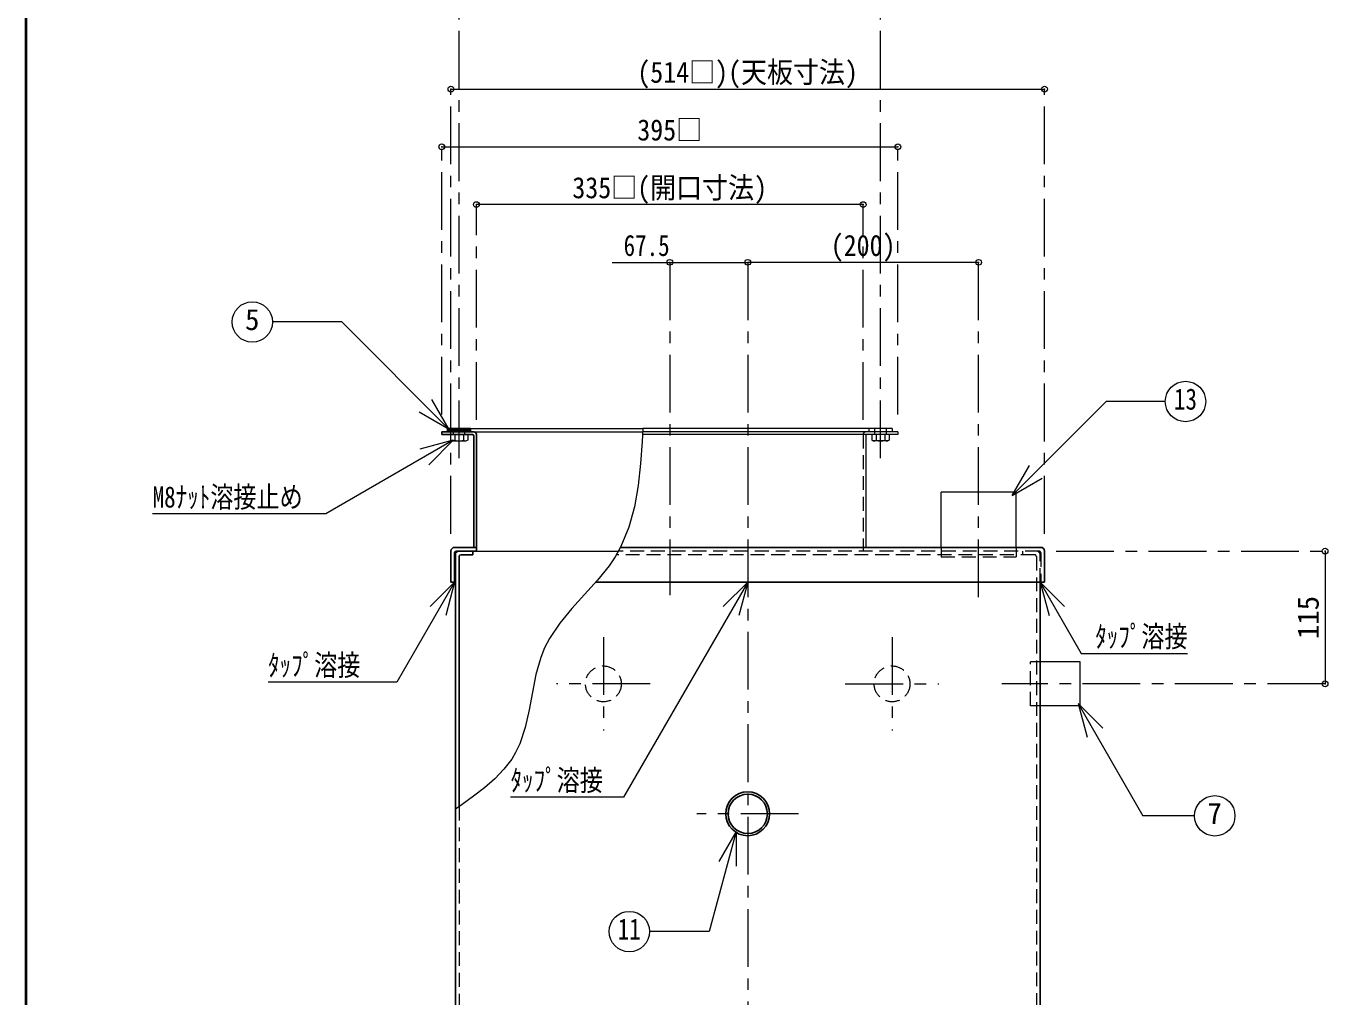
# Model space of a CAD drawing. Units: millimetres, scale not verified. Extents: x -2123 to 1927, y -1358 to 1452.
# Drawn here: x -2123 to -995, y -517 to 323 of the extents above; entities that cross this region are included whole.
import ezdxf
from ezdxf.enums import TextEntityAlignment as Align

# ---------------------------------------------------------------- set-up
doc = ezdxf.new("R2010")
doc.units = ezdxf.units.MM
doc.header["$LTSCALE"] = 10
doc.header["$PDMODE"] = 32
doc.header["$PDSIZE"] = 5
doc.linetypes.add('CHAIN1', pattern=[8, 5, -1, 1, -1])
doc.linetypes.add('DASHED1', pattern=[1.8, 1.2, -0.6])
doc.layers.add('0-0', color=7, linetype='Continuous', lineweight=18)
doc.styles.add('ＭＳ ゴシック', font='')
doc.styles.get('ＭＳ ゴシック').set_extended_font_data('MS Gothic')

msp = doc.modelspace()

# ---------------------------------------------------------------- linework, layer by layer
at = {"layer": '0-0', "color": 1, "lineweight": 40}
msp.add_line((-2122.8, -1358.09), (-2122.8, 1451.91), dxfattribs=at)
at = {"layer": '0-0', "color": 4, "linetype": 'CHAIN1', "lineweight": 9}
for p, q in [((-1747.8, -50.89), (-1747.8, 474.51)), ((-1382.8, -50.89), (-1382.8, 474.51)), ((-1754.8, -116.29), (-1754.8, 268.71)), ((-1240.8, -116.29), (-1240.8, 268.71)), ((-1762.8, -13.09), (-1762.8, 218.71)), ((-1367.8, -13.09), (-1367.8, 218.71)), ((-1732.8, -17.69), (-1732.8, 168.71)), ((-1397.8, -17.69), (-1397.8, 168.71)), ((-1565.3, 118.71), (-1565.3, -169.49)), ((-1497.8, 118.71), (-1497.8, -970.29)), ((-1297.8, -171.29), (-1297.8, 118.71)), ((-1230.6, -131.29), (-997.8, -131.29)), ((-1622.8, -205.79), (-1622.8, -286.79)), ((-1372.8, -205.79), (-1372.8, -286.79)), ((-1582.3, -246.29), (-1663.3, -246.29)), ((-1413.3, -246.29), (-1332.3, -246.29)), ((-997.8, -246.29), (-1277.8, -246.29)), ((-1453.8, -358.79), (-1541.8, -358.79))]:
    msp.add_line(p, q, dxfattribs=at)
at = {"layer": '0-0', "color": 4, "lineweight": 9}
for p, q in [((-1754.8, 268.71), (-1240.8, 268.71)), ((-1762.8, 218.71), (-1367.8, 218.71)), ((-1397.8, 168.71), (-1732.8, 168.71)), ((-1615.3, 118.71), (-1497.8, 118.71)), ((-1297.8, 118.71), (-1497.8, 118.71)), ((-1757.8, -27.86), (-1755.02, -25.09)), ((-1757.8, -26.8), (-1756.08, -25.09)), ((-1757.8, -25.74), (-1757.14, -25.09)), ((-1756.96, -28.09), (-1753.96, -25.09)), ((-1755.9, -28.09), (-1752.9, -25.09)), ((-1754.84, -28.09), (-1751.84, -25.09)), ((-1753.78, -28.09), (-1750.78, -25.09)), ((-1752.72, -28.09), (-1749.72, -25.09)), ((-1751.66, -28.09), (-1748.66, -25.09)), ((-1750.6, -28.09), (-1747.6, -25.09)), ((-1749.54, -28.09), (-1746.54, -25.09)), ((-1748.48, -28.09), (-1745.48, -25.09)), ((-1747.42, -28.09), (-1744.42, -25.09)), ((-1746.36, -28.09), (-1743.36, -25.09)), ((-1745.3, -28.09), (-1742.3, -25.09)), ((-1744.23, -28.09), (-1741.23, -25.09)), ((-1743.17, -28.09), (-1740.17, -25.09)), ((-1742.11, -28.09), (-1739.11, -25.09)), ((-1741.05, -28.09), (-1738.05, -25.09)), ((-1739.99, -28.09), (-1737.8, -25.9)), ((-1738.93, -28.09), (-1737.8, -26.96)), ((-1737.87, -28.09), (-1737.8, -28.02)), ((-1737.8, -25.09), (-1588.51, -25.09)), ((-1735.1, -28.09), (-1588.68, -28.09)), ((-1395.5, -31.54), (-1395.5, -128.09)), ((-1265.3, -80.29), (-1330.3, -80.29)), ((-1330.3, -128.09), (-1330.3, -80.29)), ((-1265.3, -128.09), (-1265.3, -80.29)), ((-1732.8, -131.29), (-1609.89, -131.29)), ((-997.8, -131.29), (-997.8, -246.29))]:
    msp.add_line(p, q, dxfattribs=at)
at = {"layer": '0-0'}
for p, q in [((-1849.35, 67.05), (-1909.36, 67.05)), ((-1756.37, -25.93), (-1849.35, 67.05)), ((-1756.37, -25.93), (-1771.37, 0.05)), ((-1756.37, -25.93), (-1782.35, -10.93)), ((-1268.73, -83.3), (-1187.25, -1.82)), ((-1136.16, -1.82), (-1187.25, -1.82)), ((-1751.55, -30.69), (-1751.55, -35.39)), ((-1744.05, -30.69), (-1744.05, -35.39)), ((-1367.8, -30.39), (-1588.82, -30.39)), ((-1367.8, -28.09), (-1588.68, -28.09)), ((-1372.8, -25.09), (-1588.51, -25.09)), ((-1386.55, -30.69), (-1386.55, -35.39)), ((-1379.05, -30.69), (-1379.05, -35.39)), ((-1372.8, -25.09), (-1372.8, -28.09)), ((-1367.8, -28.09), (-1367.8, -30.39)), ((-1752.85, -35.38), (-1863.21, -99.1)), ((-1752.85, -35.38), (-1781.82, -43.15)), ((-1752.85, -35.38), (-1774.06, -56.6)), ((-1754.05, -35.89), (-1741.55, -35.89)), ((-1376.55, -35.89), (-1389.05, -35.89)), ((-1268.73, -83.3), (-1253.73, -57.32)), ((-1268.73, -83.3), (-1242.75, -68.3)), ((-1863.21, -99.1), (-2013.15, -99.1)), ((-1751.6, -158.09), (-1772.81, -179.3)), ((-1751.6, -158.09), (-1759.37, -187.06)), ((-1497.8, -158.09), (-1519.01, -179.3)), ((-1497.8, -158.09), (-1505.57, -187.06)), ((-1244.6, -158.09), (-1236.84, -187.06)), ((-1244.6, -158.09), (-1223.39, -179.3)), ((-1209.8, -227.29), (-1244.6, -227.29)), ((-1209.8, -265.29), (-1209.8, -227.29)), ((-1209.8, -265.29), (-1244.6, -265.29)), ((-1211.58, -263.43), (-1203.81, -292.41)), ((-1211.58, -263.43), (-1190.37, -284.64)), ((-1211.58, -263.43), (-1155.51, -360.54)), ((-1110.81, -360.54), (-1155.51, -360.54)), ((-1507.91, -374.25), (-1522.91, -400.23)), ((-1507.91, -374.25), (-1507.91, -404.25))]:
    msp.add_line(p, q, dxfattribs=at)
at = {"layer": '0-0', "color": 5, "lineweight": 25}
for p, q in [((-1762.8, -28.09), (-1762.8, -30.39)), ((-1735.1, -28.09), (-1762.8, -28.09)), ((-1736.25, -30.39), (-1762.8, -30.39)), ((-1757.8, -28.09), (-1757.8, -25.09)), ((-1737.8, -25.09), (-1757.8, -25.09)), ((-1737.8, -28.09), (-1737.8, -25.09)), ((-1735.1, -31.54), (-1735.1, -128.09)), ((-1732.8, -30.39), (-1732.8, -131.29)), ((-1754.8, -131.29), (-1754.8, -158.09)), ((-1751.6, -128.09), (-1732.8, -128.09)), ((-1751.6, -132.89), (-1751.6, -158.09)), ((-1751, -134.49), (-1751, -881.29)), ((-1750, -131.29), (-1732.8, -131.29)), ((-1736, -134.49), (-1746.2, -134.49)), ((-1736, -131.29), (-1736, -134.49)), ((-1244, -128.09), (-1608.11, -128.09)), ((-1240.8, -131.29), (-1240.8, -158.09)), ((-1747.8, -136.09), (-1747.8, -352.55)), ((-1751.6, -158.09), (-1754.8, -158.09)), ((-1240.8, -158.09), (-1629.36, -158.09)), ((-1244.6, -158.09), (-1244.6, -881.29))]:
    msp.add_line(p, q, dxfattribs=at)
at = {"layer": '0-0', "linetype": 'DASHED1'}
for p, q in [((-1752.8, -25.09), (-1752.8, -30.39)), ((-1742.8, -30.39), (-1742.8, -25.09)), ((-1249.4, -134.49), (-1611.68, -134.49)), ((-1245.6, -131.29), (-1609.89, -131.29)), ((-1259.6, -134.49), (-1259.6, -131.29)), ((-1244.6, -158.09), (-1244.6, -134.49)), ((-1244, -132.89), (-1244, -158.09)), ((-1247.8, -136.09), (-1247.8, -881.29)), ((-1747.8, -352.55), (-1747.8, -881.29))]:
    msp.add_line(p, q, dxfattribs=at)
at = {"layer": '0-0', "color": 4, "linetype": 'DASHED1', "lineweight": 9}
for p, q in [((-1397.8, -30.39), (-1397.8, -131.29)), ((-1392.8, -25.09), (-1392.8, -28.09)), ((-1387.8, -30.39), (-1387.8, -25.09)), ((-1377.8, -25.09), (-1377.8, -30.39)), ((-1330.3, -128.09), (-1330.3, -136.29)), ((-1265.3, -128.09), (-1265.3, -136.29)), ((-1330.3, -136.29), (-1265.3, -136.29)), ((-1252.8, -265.29), (-1252.8, -227.29)), ((-1244.6, -227.29), (-1252.8, -227.29)), ((-1244.6, -265.29), (-1252.8, -265.29))]:
    msp.add_line(p, q, dxfattribs=at)
at = {"layer": '0-0'}
for points in [[(-1755.28, -30.69), (-1755.28, -35.39), (-1754.05, -35.89)], [(-1588.51, -25.09), (-1589.17, -36.34), (-1590.58, -55.62), (-1592.68, -74.57), (-1595.93, -92.96), (-1600.77, -110.59), (-1607.64, -127.24), (-1612.72, -136.36), (-1617.9, -144.01), (-1628.03, -156.61), (-1639.03, -168.81), (-1650.14, -181.01), (-1660.57, -193.59), (-1669.56, -206.94), (-1673.81, -215.19), (-1677.05, -223.36), (-1681.21, -238.17), (-1684.29, -253.5), (-1687.09, -268.91), (-1690.43, -283.94), (-1695.12, -298.15), (-1698.77, -305.83), (-1702.12, -311.36), (-1708.96, -320.26), (-1716.93, -328.5), (-1725.79, -336.23), (-1735.29, -343.58), (-1745.18, -350.71), (-1751, -354.8)], [(-1740.32, -30.69), (-1740.32, -35.39), (-1741.55, -35.89)], [(-1390.28, -30.69), (-1390.28, -35.39), (-1389.05, -35.89)], [(-1375.32, -30.69), (-1375.32, -35.39), (-1376.55, -35.89)], [(-1751.6, -158.09), (-1801.62, -244.73), (-1913.22, -244.73)], [(-1497.8, -158.09), (-1605.37, -344.4), (-1703.23, -344.4)], [(-1244.6, -158.09), (-1208.89, -219.94), (-1116.86, -219.94)], [(-1507.91, -374.25), (-1531.09, -460.78), (-1582.86, -460.78)]]:
    msp.add_lwpolyline(points, dxfattribs=at)
for centre in [(-1926.86, 67.05), (-1118.66, -1.82), (-1093.31, -360.54), (-1600.36, -460.78)]:
    msp.add_circle(centre, 17.5, dxfattribs=at)
at = {"layer": '0-0', "color": 4, "linetype": 'DASHED1', "lineweight": 9}
for centre in [(-1622.8, -246.29), (-1372.8, -246.29)]:
    msp.add_circle(centre, 15.5, dxfattribs=at)
at = {"layer": '0-0', "color": 5, "lineweight": 25}
for radius in [19, 17]:
    msp.add_circle((-1497.8, -358.79), radius, dxfattribs=at)
at = {"layer": '0-0'}
for centre, radius, start, end in [((-1754.98, -30.69), 0.3, 90, 180), ((-1751.85, -30.69), 0.3, 0, 90), ((-1751.25, -30.69), 0.3, 90, 180), ((-1744.35, -30.69), 0.3, 0, 90), ((-1743.75, -30.69), 0.3, 90, 180), ((-1740.62, -30.69), 0.3, 0, 90), ((-1389.98, -30.69), 0.3, 90, 180), ((-1386.85, -30.69), 0.3, 0, 90), ((-1386.25, -30.69), 0.3, 90, 180), ((-1379.35, -30.69), 0.3, 0, 90), ((-1378.75, -30.69), 0.3, 90, 180), ((-1375.62, -30.69), 0.3, 0, 90), ((-1754.28, -28.24), 7.65, 271.74524, 290.89913), ((-1747.8, -21.55), 14.33, 254.82182, 285.17818), ((-1741.32, -28.24), 7.65, 249.10087, 268.25476), ((-1389.28, -28.24), 7.65, 271.74524, 290.89913), ((-1382.8, -21.55), 14.33, 254.82182, 285.17818), ((-1376.32, -28.24), 7.65, 249.10087, 268.25476)]:
    msp.add_arc(centre, radius, start, end, dxfattribs=at)
at = {"layer": '0-0', "color": 5, "lineweight": 25}
for centre, radius, start, end in [((-1736.25, -31.54), 1.15, 0, 90), ((-1735.1, -30.39), 2.3, 0, 90), ((-1751.6, -131.29), 3.2, 90, 180), ((-1750, -132.89), 1.6, 90, 180), ((-1747.8, -134.49), 3.2, 90, 180), ((-1746.2, -136.09), 1.6, 90, 180), ((-1244, -131.29), 3.2, 0, 90)]:
    msp.add_arc(centre, radius, start, end, dxfattribs=at)
at = {"layer": '0-0', "color": 4, "linetype": 'DASHED1', "lineweight": 9}
msp.add_arc((-1395.5, -30.39), 2.3, 90, 180, dxfattribs=at)
at = {"layer": '0-0', "color": 4, "lineweight": 9}
msp.add_arc((-1394.35, -31.54), 1.15, 90, 180, dxfattribs=at)
at = {"layer": '0-0', "linetype": 'DASHED1'}
for centre, radius in [((-1249.4, -136.09), 1.6), ((-1247.8, -134.49), 3.2), ((-1245.6, -132.89), 1.6)]:
    msp.add_arc(centre, radius, 0, 90, dxfattribs=at)
at = {"layer": '0-0', "color": 1}
for p in [(-1754.8, 268.71), (-1240.8, 268.71), (-1762.8, 218.71), (-1367.8, 218.71), (-1732.8, 168.71), (-1397.8, 168.71), (-1565.3, 118.71), (-1497.8, 118.71), (-1297.8, 118.71), (-997.8, -131.29), (-997.8, -246.29)]:
    msp.add_point(p, dxfattribs=at)

# ---------------------------------------------------------------- texts
at = {"layer": '0-0', "style": 'ＭＳ ゴシック'}
for s, width, p in [('(514□)(天板寸法)', 0.9, (-1593.43, 268.71)), ('395□', 0.9, (-1593.43, 218.71)), ('335□(開口寸法)', 0.9, (-1649.68, 168.71)), ('67.5', 0.8, (-1605.3, 118.71)), ('(200)', 0.9, (-1425.93, 118.71)), ('13', 0.8, (-1128.66, -14.32)), ('M8ﾅｯﾄ溶接止め', 0.8, (-2013.15, -99.1)), ('ﾀｯﾌﾟ溶接', 0.8, (-1196.86, -219.94)), ('ﾀｯﾌﾟ溶接', 0.8, (-1913.22, -244.73)), ('ﾀｯﾌﾟ溶接', 0.8, (-1703.23, -344.4)), ('11', 0.8, (-1610.36, -473.28))]:
    msp.add_text(s, height=18.33, dxfattribs=dict(at, width=width)).set_placement(p, align=Align.BOTTOM_LEFT)
for s, p in [('5', (-1933.11, 54.55)), ('7', (-1099.56, -373.04))]:
    msp.add_text(s, height=18.33, dxfattribs=at).set_placement(p, align=Align.BOTTOM_LEFT)
msp.add_text('115', height=18.33, rotation=90, dxfattribs=at).set_placement((-997.8, -207.54), align=Align.BOTTOM_LEFT)

doc.saveas('drawing.dxf')
